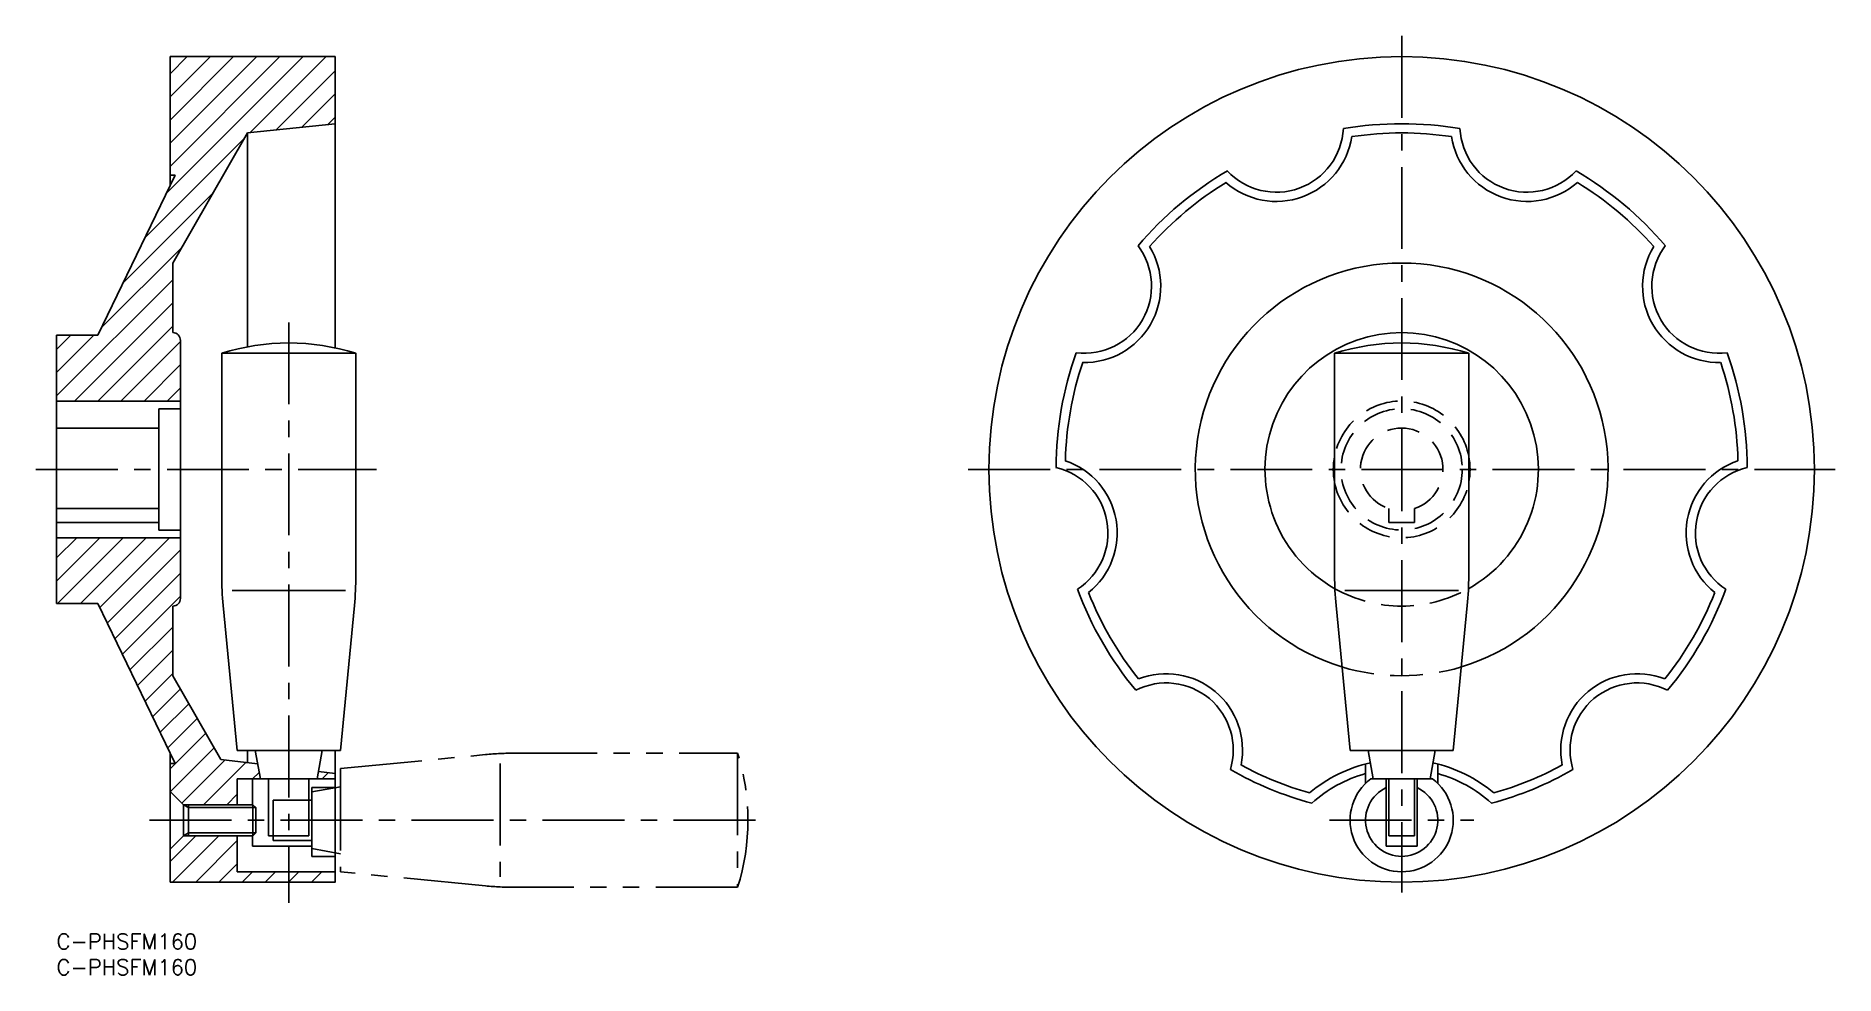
# Model space of a CAD drawing. Extents: x -4 to 345, y -8 to 174.
import ezdxf

# ---------------------------------------------------------------- set-up
doc = ezdxf.new("R2010")
doc.units = 0
doc.header["$LTSCALE"] = 0.5
for name, pattern in [('CENTER', [50.8, 31.75, -6.35, 6.35, -6.35]), ('DASHED', [19.05, 12.7, -6.35]), ('PHANTOM', [63.5, 31.75, -6.35, 6.35, -6.35, 6.35, -6.35])]:
    doc.linetypes.add(name, pattern=pattern)
for name, color, linetype in [('MSM_CENTER', 1, 'CENTER'), ('MSM_CONTINUOUS', 7, 'CONTINUOUS'), ('MSM_DASHED', 4, 'DASHED'), ('MSM_IMAGINARY', 6, 'PHANTOM'), ('MSM_NARROW', 5, 'CONTINUOUS'), ('MSM_PART_NUMBER', 7, 'CONTINUOUS')]:
    doc.layers.add(name, color=color, linetype=linetype)
doc.styles.get("Standard").update_dxf_attribs({"font": 'txt.shx', "height": 3, "bigfont": 'bigfont.shx'})

# ---------------------------------------------------------------- blocks, each defined once
blk = doc.blocks.new('*U1')
at = {"layer": 'MSM_PART_NUMBER'}
blk.add_text('C-PHSFM160', height=3, dxfattribs=at).set_placement((0, -3))
blk = doc.blocks.new('*U2')
at = {"layer": 'MSM_PART_NUMBER'}
blk.add_text('C-PHSFM160', height=3, dxfattribs=at).set_placement((0, -8))

msp = doc.modelspace()

# ---------------------------------------------------------------- linework, layer by layer
at = {"layer": 'MSM_CENTER'}
for p, q in [((260.72, 174), (260.72, 8)), ((45, 118.5), (45, 6)), ((-4, 90), (62, 90)), ((176.72, 90), (344.72, 90)), ((18, 22), (138, 22)), ((246.72, 22), (274.72, 22))]:
    msp.add_line(p, q, dxfattribs=at)
at = {"layer": 'MSM_CONTINUOUS'}
for p, q in [((54, 170), (22, 170)), ((22, 170), (22, 144.93)), ((54, 170), (54, 113.55)), ((54, 157), (37, 155.21)), ((37, 155.21), (22.5, 130)), ((37, 155.21), (37, 113.75)), ((8, 116), (23, 147)), ((23, 147), (22, 147)), ((22.5, 130), (22.5, 116.5)), ((0, 116), (0, 64)), ((0, 116), (8, 116)), ((24, 115), (24, 65)), ((32, 69.4), (32, 112.5)), ((32, 112.5), (58, 112.5)), ((58, 112.5), (58, 69.4)), ((247.72, 69.4), (247.72, 112.5)), ((247.72, 112.5), (273.72, 112.5)), ((273.72, 112.5), (273.72, 69.4)), ((0, 103.25), (24, 103.25)), ((19.8, 101.75), (24, 101.75)), ((19.8, 101.75), (19.8, 78.25)), ((0, 98), (19.8, 98)), ((0, 82.4), (19.8, 82.4)), ((0, 79.7), (19.8, 79.7)), ((0, 76.75), (24, 76.75)), ((19.8, 78.25), (24, 78.25)), ((34, 66.5), (56, 66.5)), ((249.72, 66.5), (271.72, 66.5)), ((0, 64), (8, 64)), ((8, 64), (23, 33)), ((22.5, 50), (22.5, 63.5)), ((35, 35.5), (32.28, 63.62)), ((57.72, 63.62), (55, 35.5)), ((250.72, 35.5), (247.99, 63.62)), ((273.44, 63.62), (270.72, 35.5)), ((31.82, 33.79), (22.5, 50)), ((22, 35.07), (22, 10)), ((35, 35.5), (55, 35.5)), ((37, 35.5), (37, 33.15)), ((38.5, 35.5), (39.5, 30)), ((51.5, 35.5), (50.5, 30)), ((54, 35.5), (54, 10)), ((250.72, 35.5), (270.72, 35.5)), ((254.22, 35.5), (255.22, 30)), ((267.22, 35.5), (266.22, 30)), ((23, 33), (22, 33)), ((31.82, 33.79), (38.97, 32.9)), ((50.76, 31.44), (54, 31.04)), ((253.72, 32.89), (253.72, 29.14)), ((267.72, 32.89), (267.72, 29.14)), ((35, 30), (35, 25)), ((54, 30), (35, 30)), ((38, 30), (38, 25)), ((41.1, 19), (41.1, 30)), ((48.9, 19), (48.9, 30)), ((49.5, 28.32), (49.5, 15)), ((49.5, 28.32), (54, 28.32)), ((266.72, 30), (254.72, 30)), ((257.72, 30), (257.72, 17)), ((258.22, 30), (258.22, 19)), ((263.22, 30), (263.22, 19)), ((263.72, 30), (263.72, 17)), ((22, 27.6), (24.6, 25)), ((24.6, 25), (24.6, 19)), ((24.6, 25), (38.06, 25)), ((25.54, 25), (25.54, 19)), ((38.6, 24.46), (38.06, 25)), ((38.06, 25), (38.06, 19)), ((38.6, 24.46), (38.6, 19.54)), ((22, 16.4), (24.6, 19)), ((24.6, 19), (38.06, 19)), ((35, 19), (35, 12)), ((38, 19), (38, 17)), ((38.06, 19), (38.6, 19.54)), ((41.1, 19), (48.9, 19)), ((258.22, 19), (263.22, 19)), ((38, 17), (49.5, 17)), ((49.5, 15), (54, 15)), ((257.72, 17), (263.72, 17)), ((35, 12), (54, 12)), ((54, 10), (22, 10))]:
    msp.add_line(p, q, dxfattribs=at)
msp.add_circle((260.72, 90), 80, dxfattribs=at)
for centre, radius, start, end in [((260.72, 90), 67, 80.2893, 99.7107), ((236.43, 156.72), 14.79, 228.6548, 351.3452), ((236.43, 156.72), 13, 222.9902, 357.0098), ((260.72, 90), 65.21, 81.477, 98.523), ((285, 156.72), 14.79, 188.6548, 311.3452), ((285, 156.72), 13, 182.9902, 317.0098), ((260.72, 90), 67, 120.2893, 139.7107), ((260.72, 90), 67, 40.2893, 59.7107), ((260.72, 90), 65.21, 121.477, 138.523), ((260.72, 90), 65.21, 41.477, 58.523), ((199.23, 125.5), 13, 262.9902, 37.0098), ((199.23, 125.5), 14.79, 268.6548, 31.3452), ((322.2, 125.5), 14.79, 148.6548, 271.3452), ((322.2, 125.5), 13, 142.9902, 277.0098), ((260.72, 90), 40, 286.811, 253.189), ((22.5, 115), 1.5, 0, 90), ((260.72, 90), 26.5, 299.2467, 240.7533), ((45, 71.25), 43.25, 72.5077, 107.4923), ((260.72, 90), 67, 160.2893, 179.7107), ((260.72, 71.25), 43.25, 72.5077, 107.4923), ((260.72, 90), 67, 0.2893, 19.7107), ((260.72, 90), 65.21, 161.477, 178.523), ((260.72, 90), 65.21, 1.477, 18.523), ((190.79, 77.67), 14.79, 308.6548, 71.3452), ((260.72, 90), 13.25, 168.8523, 191.1477), ((260.72, 90), 13.25, 348.8523, 11.1477), ((330.64, 77.67), 14.79, 108.6548, 231.3452), ((190.79, 77.67), 13, 302.9902, 77.0098), ((330.64, 77.67), 13, 102.9902, 237.0098), ((92, 69.4), 60, 180, 185.5275), ((-2, 69.4), 60, 354.4725, 0), ((260.72, 90), 67, 200.2893, 219.7107), ((307.72, 69.4), 60, 180, 185.5275), ((213.72, 69.4), 60, 354.4725, 0), ((260.72, 90), 67, 320.2893, 339.7107), ((22.5, 65), 1.5, 270, 0), ((260.72, 90), 65.21, 201.477, 218.523), ((260.72, 90), 65.21, 321.477, 338.523), ((215.08, 35.61), 14.79, 348.6548, 111.3452), ((306.35, 35.61), 14.79, 68.6548, 191.3452), ((215.08, 35.61), 13, 342.9902, 117.0098), ((306.35, 35.61), 13, 62.9902, 197.0098), ((260.72, 90), 67, 240.2893, 254.9321), ((260.72, 90), 65.21, 241.477, 254.0999), ((260.72, 6), 27.79, 102.6108, 130.0132), ((260.72, 6), 27.79, 49.9868, 77.3892), ((260.72, 90), 67, 285.0679, 299.7107), ((260.72, 90), 65.21, 285.9001, 298.523), ((260.72, 6), 26, 105.6185, 132.0599), ((260.72, 22), 10, 126.8699, 53.1301), ((260.72, 22), 7, 115.3769, 64.6231), ((260.72, 6), 26, 47.9401, 74.3815)]:
    msp.add_arc(centre, radius, start, end, dxfattribs=at)
at = {"layer": 'MSM_DASHED'}
for p, q in [((258.22, 82.4), (258.22, 79.7)), ((263.22, 82.4), (263.22, 79.7)), ((263.22, 79.7), (258.22, 79.7))]:
    msp.add_line(p, q, dxfattribs=at)
msp.add_circle((260.72, 90), 11.75, dxfattribs=at)
for radius, start, end in [(13.25, 11.1477, 168.8523), (8, 288.21, 251.79), (13.25, 191.1477, 348.8523), (26.5, 240.7533, 299.2467), (40, 253.189, 286.811)]:
    msp.add_arc((260.72, 90), radius, start, end, dxfattribs=at)
at = {"layer": 'MSM_IMAGINARY'}
for p, q in [((88.9, 35), (132, 35)), ((132, 35), (132, 9)), ((55, 32), (83.12, 34.72)), ((55, 32), (55, 12)), ((86, 33), (86, 11)), ((55, 28.5), (49.5, 27.5)), ((42, 25.9), (42, 18.1)), ((42, 25.9), (49.5, 25.9)), ((42, 18.1), (49.5, 18.1)), ((55, 15.5), (49.5, 16.5)), ((83.12, 9.28), (55, 12)), ((132, 9), (88.9, 9))]:
    msp.add_line(p, q, dxfattribs=at)
for centre, radius, start, end in [((88.9, -25), 60, 90, 95.5275), ((90.75, 22), 43.25, 342.5077, 17.4923), ((88.9, 69), 60, 264.4725, 270)]:
    msp.add_arc(centre, radius, start, end, dxfattribs=at)
at = {"layer": 'MSM_NARROW'}
for p, q in [((21.34, 143.57), (47.77, 170)), ((22, 166.68), (25.32, 170)), ((22, 162.19), (29.81, 170)), ((22, 157.7), (34.3, 170)), ((22, 153.21), (38.79, 170)), ((22, 148.72), (43.28, 170)), ((37.53, 155.27), (52.26, 170)), ((42.55, 155.8), (54, 167.25)), ((47.56, 156.32), (54, 162.76)), ((52.58, 156.85), (54, 158.27)), ((17.13, 134.87), (36.36, 154.1)), ((12.92, 126.17), (30.28, 143.53)), ((8.71, 117.47), (24.21, 132.97)), ((0, 104.27), (22.5, 126.77)), ((3.47, 103.25), (22.5, 122.28)), ((0, 113.25), (2.75, 116)), ((0, 108.76), (7.24, 116)), ((7.96, 103.25), (22.5, 117.79)), ((12.45, 103.25), (24, 114.8)), ((16.94, 103.25), (24, 110.31)), ((21.43, 103.25), (24, 105.82)), ((0, 72.84), (3.91, 76.75)), ((0, 68.35), (8.4, 76.75)), ((0.14, 64), (12.89, 76.75)), ((4.63, 64), (17.38, 76.75)), ((8.37, 63.24), (21.87, 76.75)), ((9.83, 60.22), (24, 74.39)), ((11.29, 57.19), (24, 69.9)), ((12.76, 54.17), (24, 65.41)), ((14.22, 51.14), (22.5, 59.42)), ((15.69, 48.11), (22.5, 54.93)), ((17.15, 45.09), (22.5, 50.44)), ((18.61, 42.06), (23.98, 47.43)), ((20.08, 39.04), (25.62, 44.58)), ((21.54, 36.01), (27.26, 41.73)), ((22, 31.98), (28.9, 38.88)), ((22.06, 27.54), (30.54, 36.02)), ((24.3, 25.3), (32.68, 33.68)), ((28.49, 25), (36.68, 33.19)), ((37.98, 30), (39.27, 31.28)), ((51.45, 30), (52.66, 31.21)), ((24.6, 25), (25.54, 24.46)), ((25.54, 24.46), (38.6, 24.46)), ((32.98, 25), (35, 27.02)), ((22, 14.02), (26.98, 19)), ((22.47, 10), (31.47, 19)), ((25.54, 19.54), (24.6, 19)), ((25.54, 19.54), (38.6, 19.54)), ((26.96, 10), (35, 18.04)), ((31.45, 10), (35, 13.55)), ((35.94, 10), (37.94, 12)), ((40.43, 10), (42.43, 12)), ((44.92, 10), (46.92, 12)), ((49.41, 10), (51.41, 12)), ((53.9, 10), (54, 10.1))]:
    msp.add_line(p, q, dxfattribs=at)

# ---------------------------------------------------------------- block references
at = {"layer": 'MSM_CONTINUOUS'}
for name in ['*U1', '*U2']:
    msp.add_blockref(name, (0, 0), dxfattribs=at)

doc.saveas('drawing.dxf')
